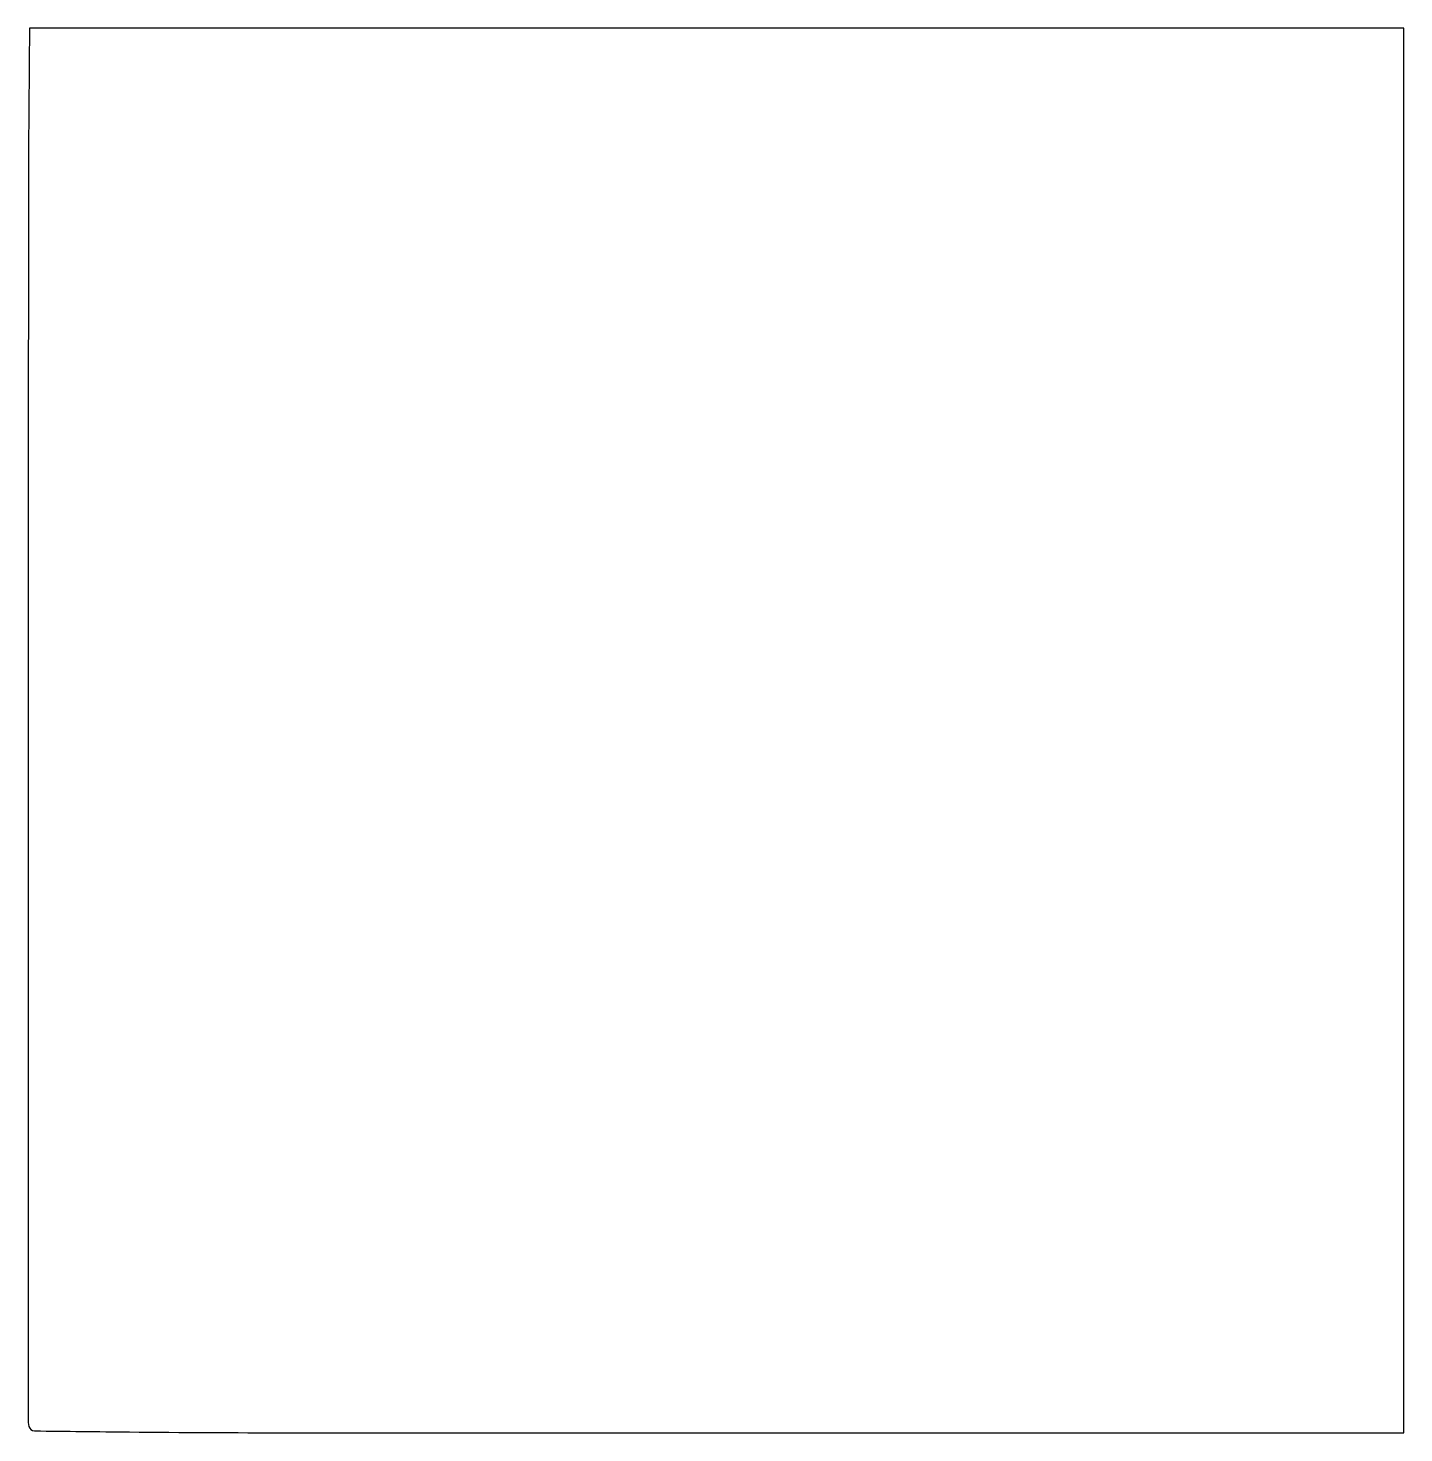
# Model space of a CAD drawing. Extents: x 1 to 372, y 0 to 379.
import ezdxf

# ---------------------------------------------------------------- set-up
doc = ezdxf.new("R2010")
doc.units = 0

msp = doc.modelspace()

# ---------------------------------------------------------------- linework, layer by layer
msp.add_lwpolyline([(0.908232, 369.25, 0.002215), (0.692711, 325.98472, 0.000094), (0.637387, 173.213636, 0.000004), (0.609545, 3.893051, 0.054739), (0.844531, 1.75, 0.347681), (2.318824, 0.550466, 0.001091), (27.96596, 0.252884, 0.002191), (70.606952, 0.038058, 0.000164), (186.616631, 0), (372, 0), (372, 189.5), (372, 379), (186.5, 379), (1, 379)], format="xyb", close=True)

doc.saveas('drawing.dxf')
